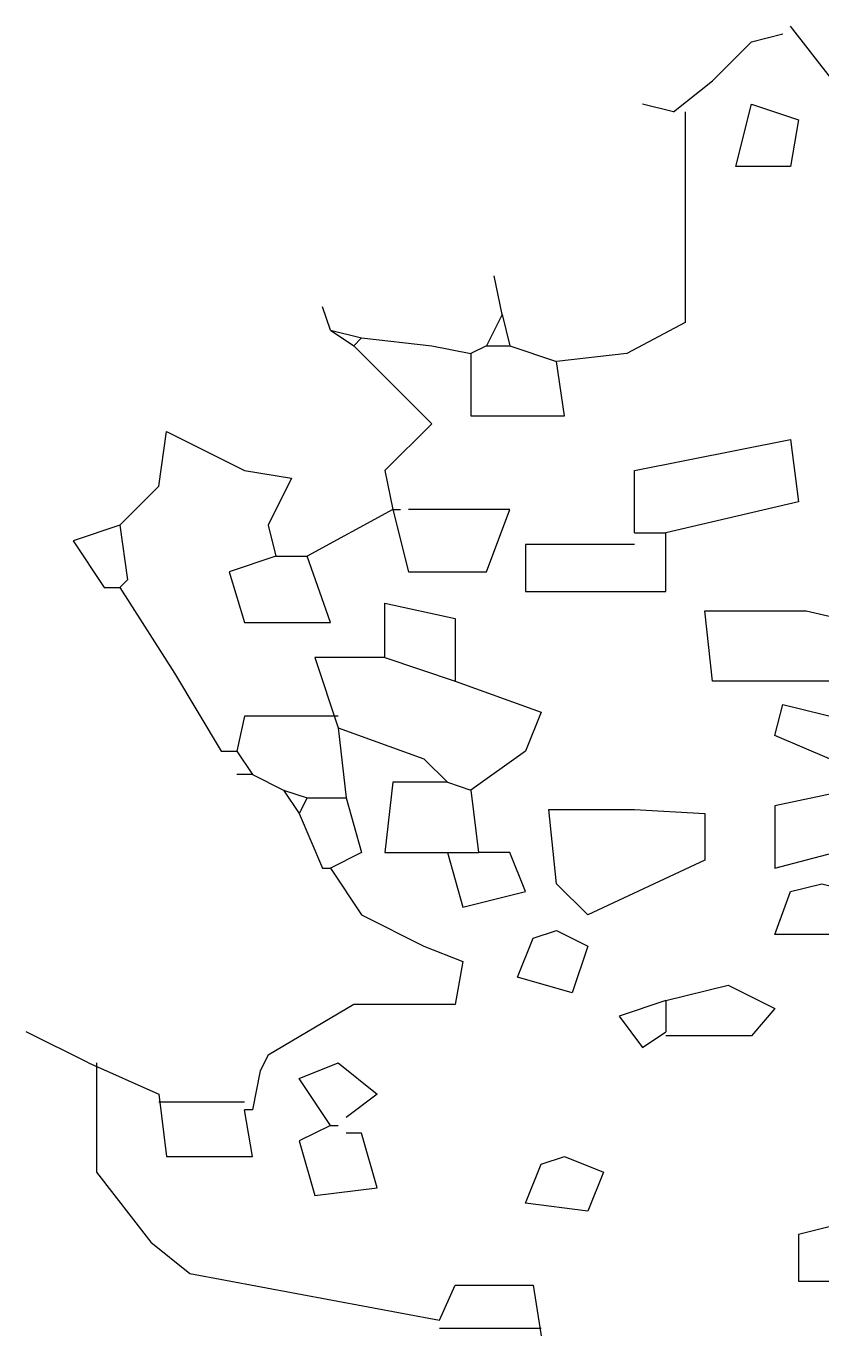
# Model space of a CAD drawing. Header units: metres. Extents: x -4 to 3.1, y -0.2 to 10.8.
# Drawn here: x -1.252 to -0.091, y 8.878 to 10.791 of the extents above; entities that cross this region are included whole.
import ezdxf

# ---------------------------------------------------------------- set-up
doc = ezdxf.new("R2010")
doc.units = ezdxf.units.M
doc.header["$LTSCALE"] = 0.2

msp = doc.modelspace()

# ---------------------------------------------------------------- linework, layer by layer
at = {"linetype": 'Continuous', "flags": 128}
for points in [[(0.1707, 10.0622), (0.0911, 10.1077), (0.0797, 10.176), (0.0455, 10.2102), (-0.0057, 10.2898), (-0.0142, 10.4037), (-0.0142, 10.5175), (0.0228, 10.5858), (-0.1366, 10.7907)], [(-0.3073, 10.6655), (-0.2504, 10.711), (-0.1935, 10.7679), (-0.148, 10.7793)], [(-0.3073, 10.6655), (-0.2504, 10.711), (-0.1935, 10.7679), (-0.148, 10.7793)], [(-0.3073, 10.6655), (-0.2504, 10.711), (-0.1935, 10.7679), (-0.148, 10.7793)], [(-0.3073, 10.6655), (-0.3529, 10.6769)], [(-0.3073, 10.6655), (-0.3529, 10.6769)], [(-0.3073, 10.6655), (-0.3529, 10.6769)], [(-0.3073, 10.6655), (-0.3529, 10.6769)], [(-0.3073, 10.6655), (-0.3529, 10.6769)], [(-0.1935, 10.6769), (-0.1252, 10.6541), (-0.1366, 10.5858), (-0.2163, 10.5858), (-0.1935, 10.6769)], [(-0.2903, 10.6655), (-0.2903, 10.3581), (-0.3756, 10.3126), (-0.4781, 10.3012)], [(-0.2903, 10.6655), (-0.2903, 10.3581), (-0.3756, 10.3126), (-0.4781, 10.3012)], [(-0.2903, 10.6655), (-0.2903, 10.3581), (-0.3756, 10.3126), (-0.4781, 10.3012)], [(-0.2903, 10.6655), (-0.2903, 10.3581), (-0.3756, 10.3126), (-0.4781, 10.3012)], [(-0.2903, 10.6655), (-0.2903, 10.3581), (-0.3756, 10.3126), (-0.4781, 10.3012)], [(-0.2903, 10.6655), (-0.2903, 10.3581), (-0.3756, 10.3126), (-0.4781, 10.3012)], [(-0.5577, 10.3695), (-0.5691, 10.4264)], [(-0.5577, 10.3695), (-0.5691, 10.4264)], [(-0.5577, 10.3695), (-0.5691, 10.4264)], [(-0.8082, 10.3468), (-0.8195, 10.3809)], [(-0.8082, 10.3468), (-0.8195, 10.3809)], [(-0.8082, 10.3468), (-0.8195, 10.3809)], [(-0.8082, 10.3468), (-0.8195, 10.3809)], [(-0.8082, 10.3468), (-0.8195, 10.3809)], [(-0.8082, 10.3468), (-0.8195, 10.3809)], [(-0.8082, 10.3468), (-0.8195, 10.3809)], [(-0.5577, 10.3695), (-0.5805, 10.324)], [(-0.5577, 10.3695), (-0.5805, 10.324)], [(-0.5577, 10.3695), (-0.5805, 10.324)], [(-0.5577, 10.3695), (-0.5805, 10.324)], [(-0.5577, 10.3695), (-0.5805, 10.324)], [(-0.5577, 10.3695), (-0.5805, 10.324)], [(-0.5577, 10.3695), (-0.5805, 10.324)], [(-0.5577, 10.3695), (-0.5805, 10.324)], [(-0.5577, 10.3695), (-0.5805, 10.324)], [(-0.5577, 10.3695), (-0.5464, 10.324)], [(-0.5577, 10.3695), (-0.5464, 10.324)], [(-0.5577, 10.3695), (-0.5464, 10.324)], [(-0.5577, 10.3695), (-0.5464, 10.324)], [(-0.5577, 10.3695), (-0.5464, 10.324)], [(-0.5577, 10.3695), (-0.5464, 10.324)], [(-0.5577, 10.3695), (-0.5464, 10.324)], [(-0.5577, 10.3695), (-0.5464, 10.324)], [(-0.5577, 10.3695), (-0.5464, 10.324)], [(-0.5577, 10.3695), (-0.5464, 10.324)], [(-0.5577, 10.3695), (-0.5464, 10.324)], [(-0.5577, 10.3695), (-0.5464, 10.324)], [(-0.5577, 10.3695), (-0.5464, 10.324)], [(-0.8082, 10.3468), (-0.774, 10.324)], [(-0.8082, 10.3468), (-0.7626, 10.3354)], [(-0.8082, 10.3468), (-0.774, 10.324)], [(-0.8082, 10.3468), (-0.774, 10.324)], [(-0.8082, 10.3468), (-0.774, 10.324)], [(-0.8082, 10.3468), (-0.774, 10.324)], [(-0.8082, 10.3468), (-0.774, 10.324)], [(-0.8082, 10.3468), (-0.7626, 10.3354)], [(-0.8082, 10.3468), (-0.7626, 10.3354)], [(-0.8082, 10.3468), (-0.7626, 10.3354)], [(-0.8082, 10.3468), (-0.7626, 10.3354)], [(-0.7626, 10.3354), (-0.774, 10.324)], [(-0.7626, 10.3354), (-0.774, 10.324)], [(-0.7626, 10.3354), (-0.774, 10.324)], [(-0.7626, 10.3354), (-0.774, 10.324)], [(-0.7626, 10.3354), (-0.774, 10.324)], [(-0.7626, 10.3354), (-0.774, 10.324)], [(-0.7626, 10.3354), (-0.6602, 10.324), (-0.6033, 10.3126)], [(-0.7626, 10.3354), (-0.6602, 10.324), (-0.6033, 10.3126)], [(-0.7626, 10.3354), (-0.6602, 10.324), (-0.6033, 10.3126)], [(-0.7626, 10.3354), (-0.6602, 10.324), (-0.6033, 10.3126)], [(-0.7626, 10.3354), (-0.6602, 10.324), (-0.6033, 10.3126)], [(-0.7626, 10.3354), (-0.6602, 10.324), (-0.6033, 10.3126)], [(-0.7626, 10.3354), (-0.6602, 10.324), (-0.6033, 10.3126)], [(-0.774, 10.324), (-0.6602, 10.2102), (-0.7285, 10.1419), (-0.7171, 10.085)], [(-0.774, 10.324), (-0.6602, 10.2102), (-0.7285, 10.1419), (-0.7171, 10.085)], [(-0.774, 10.324), (-0.6602, 10.2102), (-0.7285, 10.1419), (-0.7171, 10.085)], [(-0.774, 10.324), (-0.6602, 10.2102), (-0.7285, 10.1419), (-0.7171, 10.085)], [(-0.774, 10.324), (-0.6602, 10.2102), (-0.7285, 10.1419), (-0.7171, 10.085)], [(-0.774, 10.324), (-0.6602, 10.2102), (-0.7285, 10.1419), (-0.7171, 10.085)], [(-0.774, 10.324), (-0.6602, 10.2102), (-0.7285, 10.1419), (-0.7171, 10.085)], [(-0.774, 10.324), (-0.6602, 10.2102), (-0.7285, 10.1419), (-0.7171, 10.085)], [(-0.774, 10.324), (-0.6602, 10.2102), (-0.7285, 10.1419), (-0.7171, 10.085)], [(-0.774, 10.324), (-0.6602, 10.2102), (-0.7285, 10.1419), (-0.7171, 10.085)], [(-0.774, 10.324), (-0.6602, 10.2102), (-0.7285, 10.1419), (-0.7171, 10.085)], [(-0.774, 10.324), (-0.6602, 10.2102), (-0.7285, 10.1419), (-0.7171, 10.085)], [(-0.5805, 10.324), (-0.6033, 10.3126)], [(-0.6033, 10.3126), (-0.6033, 10.2215), (-0.4667, 10.2215), (-0.4781, 10.3012)], [(-0.6033, 10.3126), (-0.6033, 10.2215), (-0.4667, 10.2215), (-0.4781, 10.3012)], [(-0.5805, 10.324), (-0.5464, 10.324)], [(-0.5805, 10.324), (-0.5464, 10.324)], [(-0.5805, 10.324), (-0.5464, 10.324)], [(-0.5805, 10.324), (-0.5464, 10.324)], [(-0.5805, 10.324), (-0.5464, 10.324)], [(-0.5805, 10.324), (-0.5464, 10.324)], [(-0.5805, 10.324), (-0.5464, 10.324)], [(-0.5464, 10.324), (-0.4781, 10.3012)], [(-0.5464, 10.324), (-0.4781, 10.3012)], [(-0.5464, 10.324), (-0.4781, 10.3012)], [(-0.5464, 10.324), (-0.4781, 10.3012)], [(-1.1155, 10.0622), (-1.0586, 10.1191), (-1.0472, 10.1988), (-0.9334, 10.1419), (-0.8651, 10.1305), (-0.8992, 10.0622), (-0.8878, 10.0167)], [(-1.1155, 10.0622), (-1.0586, 10.1191), (-1.0472, 10.1988), (-0.9334, 10.1419), (-0.8651, 10.1305), (-0.8992, 10.0622), (-0.8878, 10.0167)], [(-1.1155, 10.0622), (-1.0586, 10.1191), (-1.0472, 10.1988), (-0.9334, 10.1419), (-0.8651, 10.1305), (-0.8992, 10.0622), (-0.8878, 10.0167)], [(-1.1155, 10.0622), (-1.0586, 10.1191), (-1.0472, 10.1988), (-0.9334, 10.1419), (-0.8651, 10.1305), (-0.8992, 10.0622), (-0.8878, 10.0167)], [(-0.3642, 10.0508), (-0.3642, 10.1419), (-0.1366, 10.1874), (-0.1252, 10.0963), (-0.3187, 10.0508)], [(-0.3642, 10.0508), (-0.3642, 10.1419), (-0.1366, 10.1874), (-0.1252, 10.0963), (-0.3187, 10.0508)], [(-0.3642, 10.0508), (-0.3642, 10.1419), (-0.1366, 10.1874), (-0.1252, 10.0963), (-0.3187, 10.0508)], [(-0.3642, 10.0508), (-0.3642, 10.1419), (-0.1366, 10.1874), (-0.1252, 10.0963), (-0.3187, 10.0508)], [(-0.3642, 10.0508), (-0.3642, 10.1419), (-0.1366, 10.1874), (-0.1252, 10.0963), (-0.3187, 10.0508)], [(-0.3642, 10.0508), (-0.3642, 10.1419), (-0.1366, 10.1874), (-0.1252, 10.0963), (-0.3187, 10.0508)], [(-0.7171, 10.085), (-0.8423, 10.0167)], [(-0.7171, 10.085), (-0.8423, 10.0167)], [(-0.7171, 10.085), (-0.6943, 9.9939), (-0.5805, 9.9939), (-0.5464, 10.085), (-0.6943, 10.085)], [(-0.7171, 10.085), (-0.7057, 10.085)], [(-0.7171, 10.085), (-0.6943, 9.9939), (-0.5805, 9.9939), (-0.5464, 10.085), (-0.6943, 10.085)], [(-0.7171, 10.085), (-0.7057, 10.085)], [(-0.7171, 10.085), (-0.7057, 10.085)], [(-0.7171, 10.085), (-0.6943, 9.9939), (-0.5805, 9.9939), (-0.5464, 10.085), (-0.6943, 10.085)], [(-0.7171, 10.085), (-0.7057, 10.085)], [(-0.7171, 10.085), (-0.7057, 10.085)], [(-0.7171, 10.085), (-0.6943, 9.9939), (-0.5805, 9.9939), (-0.5464, 10.085), (-0.6943, 10.085)], [(-1.1155, 10.0622), (-1.1838, 10.0394), (-1.1383, 9.9711), (-1.1155, 9.9711)], [(-1.1155, 10.0622), (-1.1838, 10.0394), (-1.1383, 9.9711), (-1.1155, 9.9711)], [(-1.1155, 10.0622), (-1.1041, 9.9825), (-1.1155, 9.9711)], [(-1.1155, 10.0622), (-1.1041, 9.9825), (-1.1155, 9.9711)], [(-1.1155, 10.0622), (-1.1041, 9.9825), (-1.1155, 9.9711)], [(-1.1155, 10.0622), (-1.1041, 9.9825), (-1.1155, 9.9711)], [(-1.1155, 10.0622), (-1.1041, 9.9825), (-1.1155, 9.9711)], [(-1.1155, 10.0622), (-1.1041, 9.9825), (-1.1155, 9.9711)], [(-0.3642, 10.0337), (-0.5236, 10.0337), (-0.5236, 9.9654), (-0.3187, 9.9654), (-0.3187, 10.0508)], [(-0.3642, 10.0337), (-0.5236, 10.0337), (-0.5236, 9.9654), (-0.3187, 9.9654), (-0.3187, 10.0508)], [(-0.3642, 10.0337), (-0.5236, 10.0337), (-0.5236, 9.9654), (-0.3187, 9.9654), (-0.3187, 10.0508)], [(-0.3642, 10.0508), (-0.3187, 10.0508)], [(-0.3642, 10.0508), (-0.3187, 10.0508)], [(-0.3642, 10.0508), (-0.3187, 10.0508)], [(-0.8878, 10.0167), (-0.9561, 9.9939), (-0.9334, 9.9199), (-0.8082, 9.9199), (-0.8423, 10.0167)], [(-0.8878, 10.0167), (-0.9561, 9.9939), (-0.9334, 9.9199), (-0.8082, 9.9199), (-0.8423, 10.0167)], [(-0.8878, 10.0167), (-0.9561, 9.9939), (-0.9334, 9.9199), (-0.8082, 9.9199), (-0.8423, 10.0167)], [(-0.8878, 10.0167), (-0.9561, 9.9939), (-0.9334, 9.9199), (-0.8082, 9.9199), (-0.8423, 10.0167)], [(-0.8878, 10.0167), (-0.8423, 10.0167)], [(-1.1155, 9.9711), (-1.0358, 9.8459), (-0.9675, 9.7321), (-0.9448, 9.7321)], [(-1.1155, 9.9711), (-1.0358, 9.8459), (-0.9675, 9.7321), (-0.9448, 9.7321)], [(-1.1155, 9.9711), (-1.0358, 9.8459), (-0.9675, 9.7321), (-0.9448, 9.7321)], [(-0.7285, 9.8687), (-0.7285, 9.9484), (-0.626, 9.9256), (-0.626, 9.8345)], [(-0.7285, 9.8687), (-0.7285, 9.9484), (-0.626, 9.9256), (-0.626, 9.8345)], [(-0.7285, 9.8687), (-0.7285, 9.9484), (-0.626, 9.9256), (-0.626, 9.8345)], [(-0.7285, 9.8687), (-0.7285, 9.9484), (-0.626, 9.9256), (-0.626, 9.8345)], [(-0.7285, 9.8687), (-0.7285, 9.9484), (-0.626, 9.9256), (-0.626, 9.8345)], [(-0.7285, 9.8687), (-0.7285, 9.9484), (-0.626, 9.9256), (-0.626, 9.8345)], [(-0.1138, 9.937), (0.0341, 9.9028), (0.0341, 9.8345), (-0.2504, 9.8345), (-0.2618, 9.937), (-0.1138, 9.937)], [(-0.1138, 9.937), (0.0341, 9.9028), (0.0341, 9.8345), (-0.2504, 9.8345), (-0.2618, 9.937), (-0.1138, 9.937)], [(-0.7285, 9.8687), (-0.8309, 9.8687), (-0.7968, 9.7662)], [(-0.7285, 9.8687), (-0.8309, 9.8687), (-0.7968, 9.7662)], [(-0.7285, 9.8687), (-0.8309, 9.8687), (-0.7968, 9.7662)], [(-0.7285, 9.8687), (-0.8309, 9.8687), (-0.7968, 9.7662)], [(-0.7285, 9.8687), (-0.626, 9.8345)], [(-0.626, 9.8345), (-0.5008, 9.789), (-0.5236, 9.7321), (-0.6033, 9.6752)], [(-0.626, 9.8345), (-0.5008, 9.789), (-0.5236, 9.7321), (-0.6033, 9.6752)], [(-0.626, 9.8345), (-0.5008, 9.789), (-0.5236, 9.7321), (-0.6033, 9.6752)], [(-0.148, 9.8004), (-0.0569, 9.7776), (-0.0797, 9.7207), (-0.1594, 9.7549), (-0.148, 9.8004)], [(-0.7968, 9.7833), (-0.9334, 9.7833), (-0.9448, 9.7321)], [(-0.7968, 9.7833), (-0.9334, 9.7833), (-0.9448, 9.7321)], [(-0.7968, 9.7833), (-0.9334, 9.7833), (-0.9448, 9.7321)], [(-0.7968, 9.7833), (-0.9334, 9.7833), (-0.9448, 9.7321)], [(-0.7968, 9.7833), (-0.9334, 9.7833), (-0.9448, 9.7321)], [(-0.7968, 9.7833), (-0.9334, 9.7833), (-0.9448, 9.7321)], [(-0.7968, 9.7833), (-0.9334, 9.7833), (-0.9448, 9.7321)], [(-0.7968, 9.7662), (-0.7854, 9.6638)], [(-0.7968, 9.7662), (-0.7854, 9.6638)], [(-0.7968, 9.7662), (-0.7854, 9.6638)], [(-0.7968, 9.7662), (-0.7854, 9.6638)], [(-0.7968, 9.7662), (-0.7854, 9.6638)], [(-0.7968, 9.7662), (-0.7854, 9.6638)], [(-0.7968, 9.7662), (-0.7854, 9.6638)], [(-0.7968, 9.7662), (-0.7854, 9.6638)], [(-0.7968, 9.7662), (-0.7854, 9.6638)], [(-0.7968, 9.7662), (-0.7854, 9.6638)], [(-0.7968, 9.7662), (-0.7854, 9.6638)], [(-0.7968, 9.7662), (-0.7854, 9.6638)], [(-0.7968, 9.7662), (-0.7854, 9.6638)], [(-0.7968, 9.7662), (-0.7854, 9.6638)], [(-0.7968, 9.7662), (-0.6716, 9.7207), (-0.6374, 9.6866)], [(-0.7968, 9.7662), (-0.7854, 9.6638)], [(-0.7968, 9.7662), (-0.7854, 9.6638)], [(-0.9448, 9.7321), (-0.922, 9.698)], [(-0.9448, 9.7321), (-0.922, 9.698)], [(-0.922, 9.698), (-0.9448, 9.698)], [(-0.922, 9.698), (-0.9448, 9.698)], [(-0.922, 9.698), (-0.8765, 9.6752)], [(0.0797, 9.6297), (0.0569, 9.698), (-0.1594, 9.6524), (-0.1594, 9.5614), (0.0569, 9.6183)], [(0.0797, 9.6297), (0.0569, 9.698), (-0.1594, 9.6524), (-0.1594, 9.5614), (0.0569, 9.6183)], [(0.0797, 9.6297), (0.0569, 9.698), (-0.1594, 9.6524), (-0.1594, 9.5614), (0.0569, 9.6183)], [(0.0797, 9.6297), (0.0569, 9.698), (-0.1594, 9.6524), (-0.1594, 9.5614), (0.0569, 9.6183)], [(0.0797, 9.6297), (0.0569, 9.698), (-0.1594, 9.6524), (-0.1594, 9.5614), (0.0569, 9.6183)], [(0.0797, 9.6297), (0.0569, 9.698), (-0.1594, 9.6524), (-0.1594, 9.5614), (0.0569, 9.6183)], [(0.0797, 9.6297), (0.0569, 9.698), (-0.1594, 9.6524), (-0.1594, 9.5614), (0.0569, 9.6183)], [(0.0797, 9.6297), (0.0569, 9.698), (-0.1594, 9.6524), (-0.1594, 9.5614), (0.0569, 9.6183)], [(-0.6374, 9.6866), (-0.7171, 9.6866), (-0.7285, 9.5841), (-0.6374, 9.5841)], [(-0.6374, 9.6866), (-0.7171, 9.6866), (-0.7285, 9.5841), (-0.6374, 9.5841)], [(-0.6374, 9.6866), (-0.6033, 9.6752)], [(-0.6374, 9.6866), (-0.6033, 9.6752)], [(-0.6374, 9.6866), (-0.6033, 9.6752)], [(-0.6374, 9.6866), (-0.6033, 9.6752)], [(-0.6374, 9.6866), (-0.6033, 9.6752)], [(-0.6374, 9.6866), (-0.6033, 9.6752)], [(-0.6374, 9.6866), (-0.6033, 9.6752)], [(-0.6374, 9.6866), (-0.6033, 9.6752)], [(-0.6374, 9.6866), (-0.6033, 9.6752)], [(-0.8765, 9.6752), (-0.8537, 9.641)], [(-0.8765, 9.6752), (-0.8537, 9.641)], [(-0.8765, 9.6752), (-0.8537, 9.641)], [(-0.8765, 9.6752), (-0.8537, 9.641)], [(-0.8765, 9.6752), (-0.8537, 9.641)], [(-0.8765, 9.6752), (-0.8537, 9.641)], [(-0.8765, 9.6752), (-0.8423, 9.6638)], [(-0.8765, 9.6752), (-0.8537, 9.641)], [(-0.8765, 9.6752), (-0.8537, 9.641)], [(-0.8765, 9.6752), (-0.8537, 9.641)], [(-0.8765, 9.6752), (-0.8537, 9.641)], [(-0.8423, 9.6638), (-0.8537, 9.641)], [(-0.8423, 9.6638), (-0.8537, 9.641)], [(-0.8423, 9.6638), (-0.8537, 9.641)], [(-0.8423, 9.6638), (-0.8537, 9.641)], [(-0.8423, 9.6638), (-0.7854, 9.6638)], [(-0.7854, 9.6638), (-0.7626, 9.5841), (-0.8082, 9.5614)], [(-0.7854, 9.6638), (-0.7626, 9.5841), (-0.8082, 9.5614)], [(-0.7854, 9.6638), (-0.7626, 9.5841), (-0.8082, 9.5614)], [(-0.6033, 9.6752), (-0.5919, 9.5841)], [(-0.6033, 9.6752), (-0.5919, 9.5841)], [(-0.6033, 9.6752), (-0.5919, 9.5841)], [(-0.6033, 9.6752), (-0.5919, 9.5841)], [(-0.8537, 9.641), (-0.8195, 9.5614), (-0.8082, 9.5614)], [(-0.8537, 9.641), (-0.8195, 9.5614), (-0.8082, 9.5614)], [(-0.8537, 9.641), (-0.8195, 9.5614), (-0.8082, 9.5614)], [(-0.8537, 9.641), (-0.8195, 9.5614), (-0.8082, 9.5614)], [(-0.8537, 9.641), (-0.8195, 9.5614), (-0.8082, 9.5614)], [(-0.8537, 9.641), (-0.8195, 9.5614), (-0.8082, 9.5614)], [(-0.8537, 9.641), (-0.8195, 9.5614), (-0.8082, 9.5614)], [(-0.8537, 9.641), (-0.8195, 9.5614), (-0.8082, 9.5614)], [(-0.8537, 9.641), (-0.8195, 9.5614), (-0.8082, 9.5614)], [(-0.8537, 9.641), (-0.8195, 9.5614), (-0.8082, 9.5614)], [(-0.8537, 9.641), (-0.8195, 9.5614), (-0.8082, 9.5614)], [(-0.3642, 9.6467), (-0.2618, 9.641), (-0.2618, 9.5727), (-0.4325, 9.4931), (-0.4781, 9.5386), (-0.4894, 9.6467), (-0.3642, 9.6467)], [(-0.6374, 9.5841), (-0.6147, 9.5044), (-0.5236, 9.5272), (-0.5464, 9.5841), (-0.5919, 9.5841)], [(-0.6374, 9.5841), (-0.5919, 9.5841)], [(-0.6374, 9.5841), (-0.5919, 9.5841)], [(-0.6374, 9.5841), (-0.5919, 9.5841)], [(-0.6374, 9.5841), (-0.6147, 9.5044), (-0.5236, 9.5272), (-0.5464, 9.5841), (-0.5919, 9.5841)], [(-0.6374, 9.5841), (-0.6147, 9.5044), (-0.5236, 9.5272), (-0.5464, 9.5841), (-0.5919, 9.5841)], [(-0.6374, 9.5841), (-0.5919, 9.5841)], [(-0.6374, 9.5841), (-0.5919, 9.5841)], [(-0.6374, 9.5841), (-0.5919, 9.5841)], [(-0.8082, 9.5614), (-0.7626, 9.4931), (-0.6716, 9.4475), (-0.6147, 9.4248), (-0.626, 9.3622), (-0.774, 9.3622), (-0.8992, 9.2882), (-0.9106, 9.2654), (-0.922, 9.2085), (-0.9334, 9.2085)], [(-0.8082, 9.5614), (-0.7626, 9.4931), (-0.6716, 9.4475), (-0.6147, 9.4248), (-0.626, 9.3622), (-0.774, 9.3622), (-0.8992, 9.2882), (-0.9106, 9.2654), (-0.922, 9.2085), (-0.9334, 9.2085)], [(-0.8082, 9.5614), (-0.7626, 9.4931), (-0.6716, 9.4475), (-0.6147, 9.4248), (-0.626, 9.3622), (-0.774, 9.3622), (-0.8992, 9.2882), (-0.9106, 9.2654), (-0.922, 9.2085), (-0.9334, 9.2085)], [(-0.8082, 9.5614), (-0.7626, 9.4931), (-0.6716, 9.4475), (-0.6147, 9.4248), (-0.626, 9.3622), (-0.774, 9.3622), (-0.8992, 9.2882), (-0.9106, 9.2654), (-0.922, 9.2085), (-0.9334, 9.2085)], [(-0.8082, 9.5614), (-0.7626, 9.4931), (-0.6716, 9.4475), (-0.6147, 9.4248), (-0.626, 9.3622), (-0.774, 9.3622), (-0.8992, 9.2882), (-0.9106, 9.2654), (-0.922, 9.2085), (-0.9334, 9.2085)], [(-0.8082, 9.5614), (-0.7626, 9.4931), (-0.6716, 9.4475), (-0.6147, 9.4248), (-0.626, 9.3622), (-0.774, 9.3622), (-0.8992, 9.2882), (-0.9106, 9.2654), (-0.922, 9.2085), (-0.9334, 9.2085)], [(-0.8082, 9.5614), (-0.7626, 9.4931), (-0.6716, 9.4475), (-0.6147, 9.4248), (-0.626, 9.3622), (-0.774, 9.3622), (-0.8992, 9.2882), (-0.9106, 9.2654), (-0.922, 9.2085), (-0.9334, 9.2085)], [(-0.0911, 9.5386), (0, 9.5158), (-0.0341, 9.4646), (-0.1594, 9.4646), (-0.1366, 9.5272), (-0.0911, 9.5386)], [(-0.4781, 9.4703), (-0.4325, 9.4475), (-0.4553, 9.3792), (-0.535, 9.402), (-0.5122, 9.4589), (-0.4781, 9.4703)], [(-0.3187, 9.3679), (-0.2277, 9.3906), (-0.1594, 9.3565), (-0.1935, 9.3166), (-0.3187, 9.3166)], [(-0.3187, 9.3679), (-0.2277, 9.3906), (-0.1594, 9.3565), (-0.1935, 9.3166), (-0.3187, 9.3166)], [(-0.3187, 9.3679), (-0.2277, 9.3906), (-0.1594, 9.3565), (-0.1935, 9.3166), (-0.3187, 9.3166)], [(-0.3187, 9.3679), (-0.2277, 9.3906), (-0.1594, 9.3565), (-0.1935, 9.3166), (-0.3187, 9.3166)], [(-0.3187, 9.3679), (-0.2277, 9.3906), (-0.1594, 9.3565), (-0.1935, 9.3166), (-0.3187, 9.3166)], [(-0.3187, 9.3679), (-0.2277, 9.3906), (-0.1594, 9.3565), (-0.1935, 9.3166), (-0.3187, 9.3166)], [(-0.3187, 9.3679), (-0.2277, 9.3906), (-0.1594, 9.3565), (-0.1935, 9.3166), (-0.3187, 9.3166)], [(-0.3187, 9.3679), (-0.2277, 9.3906), (-0.1594, 9.3565), (-0.1935, 9.3166), (-0.3187, 9.3166)], [(-0.3187, 9.3679), (-0.2277, 9.3906), (-0.1594, 9.3565), (-0.1935, 9.3166), (-0.3187, 9.3166)], [(-0.3187, 9.3679), (-0.387, 9.3451), (-0.3529, 9.2996), (-0.3187, 9.3223)], [(-0.3187, 9.3679), (-0.387, 9.3451), (-0.3529, 9.2996), (-0.3187, 9.3223)], [(-0.3187, 9.3679), (-0.387, 9.3451), (-0.3529, 9.2996), (-0.3187, 9.3223)], [(-0.3187, 9.3679), (-0.387, 9.3451), (-0.3529, 9.2996), (-0.3187, 9.3223)], [(-0.3187, 9.3679), (-0.387, 9.3451), (-0.3529, 9.2996), (-0.3187, 9.3223)], [(-0.3187, 9.3679), (-0.387, 9.3451), (-0.3529, 9.2996), (-0.3187, 9.3223)], [(-0.3187, 9.3679), (-0.387, 9.3451), (-0.3529, 9.2996), (-0.3187, 9.3223)], [(-0.3187, 9.3679), (-0.3187, 9.3223)], [(-0.3187, 9.3679), (-0.3187, 9.3223)], [(-0.3187, 9.3679), (-0.3187, 9.3223)], [(-1.161, 9.2768), (-1.2521, 9.3223)], [(-1.161, 9.2768), (-1.2521, 9.3223)], [(-1.161, 9.2768), (-1.0586, 9.2313)], [(-1.161, 9.2768), (-1.0586, 9.2313)], [(-1.161, 9.2768), (-1.0586, 9.2313)], [(-1.161, 9.2768), (-1.0586, 9.2313)], [(-1.161, 9.2768), (-1.0586, 9.2313)], [(-1.161, 9.2768), (-1.0586, 9.2313)], [(-1.161, 9.2768), (-1.0586, 9.2313)], [(-1.1496, 9.2768), (-1.1496, 9.1174), (-1.07, 9.015), (-1.0131, 8.9695), (-0.6488, 8.9012)], [(-1.1496, 9.2768), (-1.1496, 9.1174), (-1.07, 9.015), (-1.0131, 8.9695), (-0.6488, 8.9012)], [(-1.1496, 9.2768), (-1.1496, 9.1174), (-1.07, 9.015), (-1.0131, 8.9695), (-0.6488, 8.9012)], [(-1.1496, 9.2768), (-1.1496, 9.1174), (-1.07, 9.015), (-1.0131, 8.9695), (-0.6488, 8.9012)], [(-1.1496, 9.2768), (-1.1496, 9.1174), (-1.07, 9.015), (-1.0131, 8.9695), (-0.6488, 8.9012)], [(-1.1496, 9.2768), (-1.1496, 9.1174), (-1.07, 9.015), (-1.0131, 8.9695), (-0.6488, 8.9012)], [(-1.1496, 9.2768), (-1.1496, 9.1174), (-1.07, 9.015), (-1.0131, 8.9695), (-0.6488, 8.9012)], [(-1.1496, 9.2768), (-1.1496, 9.1174), (-1.07, 9.015), (-1.0131, 8.9695), (-0.6488, 8.9012)], [(-0.8082, 9.1857), (-0.8537, 9.254), (-0.7968, 9.2768), (-0.7399, 9.2313), (-0.7854, 9.1971)], [(-1.0586, 9.2313), (-1.0472, 9.1402), (-0.922, 9.1402), (-0.9334, 9.2085)], [(-1.0586, 9.2313), (-1.0472, 9.1402), (-0.922, 9.1402), (-0.9334, 9.2085)], [(-1.0586, 9.2313), (-1.0472, 9.1402), (-0.922, 9.1402), (-0.9334, 9.2085)], [(-1.0586, 9.2199), (-0.9334, 9.2199)], [(-1.0586, 9.2199), (-0.9334, 9.2199)], [(-1.0586, 9.2199), (-0.9334, 9.2199)], [(-1.0586, 9.2199), (-0.9334, 9.2199)], [(-0.8082, 9.1857), (-0.8537, 9.163), (-0.8309, 9.0833), (-0.7399, 9.0947), (-0.7626, 9.1743), (-0.7854, 9.1743)], [(-0.8082, 9.1857), (-0.8537, 9.163), (-0.8309, 9.0833), (-0.7399, 9.0947), (-0.7626, 9.1743), (-0.7854, 9.1743)], [(-0.8082, 9.1857), (-0.8537, 9.163), (-0.8309, 9.0833), (-0.7399, 9.0947), (-0.7626, 9.1743), (-0.7854, 9.1743)], [(-0.8082, 9.1857), (-0.7968, 9.1857)], [(-0.8082, 9.1857), (-0.7968, 9.1857)], [(-0.4667, 9.1402), (-0.4098, 9.1174), (-0.4325, 9.0605), (-0.5236, 9.0719), (-0.5008, 9.1288), (-0.4667, 9.1402)], [(-0.0341, 8.9695), (-0.0341, 9.0491), (-0.1252, 9.0264), (-0.1252, 8.9581), (-0.0683, 8.9581)], [(-0.0341, 8.9695), (-0.0341, 9.0491), (-0.1252, 9.0264), (-0.1252, 8.9581), (-0.0683, 8.9581)], [(-0.0341, 8.9695), (-0.0341, 9.0491), (-0.1252, 9.0264), (-0.1252, 8.9581), (-0.0683, 8.9581)], [(-0.0341, 8.9695), (-0.0341, 9.0491), (-0.1252, 9.0264), (-0.1252, 8.9581), (-0.0683, 8.9581)], [(-0.6488, 8.9012), (-0.626, 8.9524), (-0.5122, 8.9524), (-0.5008, 8.8784)], [(-0.6488, 8.9012), (-0.626, 8.9524), (-0.5122, 8.9524), (-0.5008, 8.8784)], [(-0.6488, 8.8898), (-0.5008, 8.8898)], [(-0.6488, 8.8898), (-0.5008, 8.8898)]]:
    msp.add_lwpolyline(points, dxfattribs=at)

doc.saveas('drawing.dxf')
